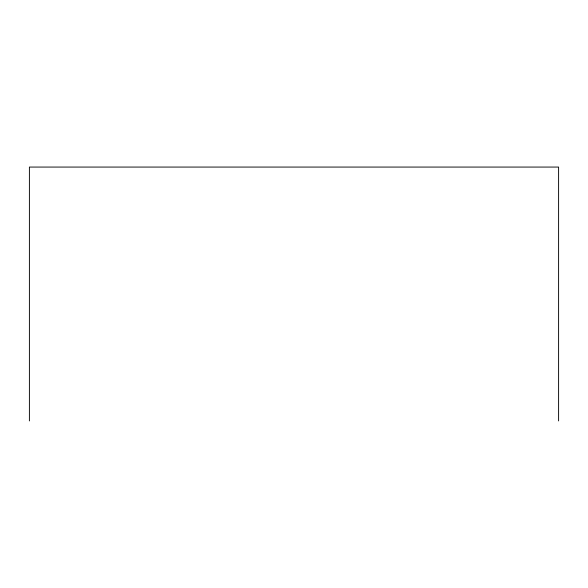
<?xml version="1.0" encoding="UTF-8"?>
<svg xmlns="http://www.w3.org/2000/svg" width="588" height="588" viewBox="0 0 588 588"><rect width="100%" height="100%" fill="white"/><g stroke="black" fill="none" stroke-linecap="round" stroke-linejoin="round"><path stroke-width="0.88" d="M558.6 420.935L558.6 167.066L29.4 167.066L29.4 420.935"/></g></svg>
